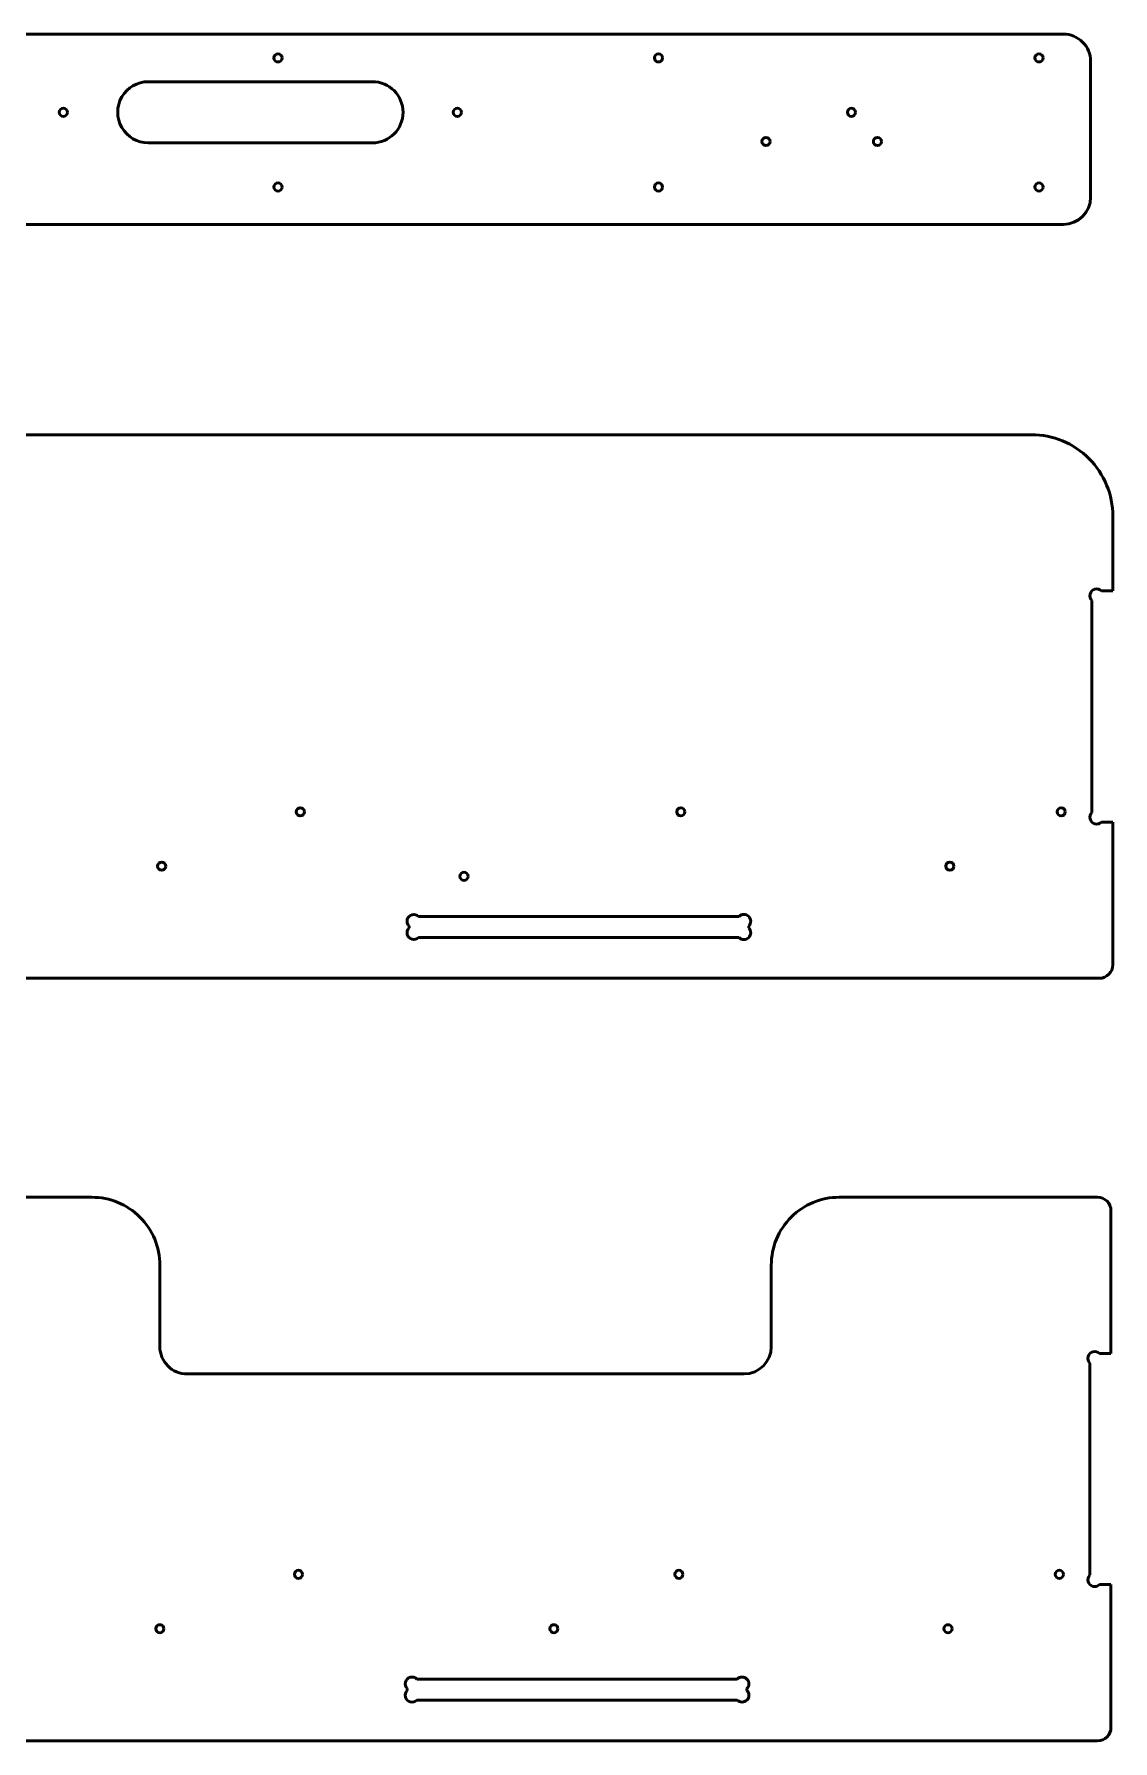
# Model space of a CAD drawing. Header units: millimetres. Extents: x -4457 to 5436, y 521 to 6420.
# Drawn here: x 4629 to 5423, y 1573 to 2828 of the extents above; entities that cross this region are included whole.
import ezdxf

# ---------------------------------------------------------------- set-up
doc = ezdxf.new("R2010")
doc.units = ezdxf.units.MM
doc.header["$MEASUREMENT"] = 0
doc.layers.add('layer 1', color=7, linetype='Continuous')

msp = doc.modelspace()

# ---------------------------------------------------------------- linework, layer by layer
at = {"layer": 'layer 1', "lineweight": 50}
for points in [[(5386.4548, 2828.423), (5386.4548, 2828.423), (3390.4548, 2828.423), (3390.4548, 2828.423)], [(5406.4548, 2708.423), (5406.4548, 2708.423), (5406.4548, 2808.423), (5406.4548, 2808.423)], [(4712.9548, 2793.423), (4712.9548, 2793.423), (4877.9548, 2793.423), (4877.9548, 2793.423)], [(4877.9548, 2748.423), (4877.9548, 2748.423), (4712.9548, 2748.423), (4712.9548, 2748.423)], [(5386.4548, 2688.423), (5397.5004, 2688.423), (5406.4547, 2697.3772), (5406.4548, 2708.4229)], [(4369.6181, 2688.423), (4369.6181, 2688.423), (5386.4548, 2688.423), (5386.4548, 2688.423)], [(3444.8647, 2533.6875), (3444.8647, 2533.6875), (5362.8647, 2533.6875), (5362.8647, 2533.6875)], [(5422.8647, 2473.6875), (5422.8647, 2473.6875), (5422.8647, 2418.6875), (5422.8647, 2418.6875)], [(5407.3647, 2255.7586), (5407.3647, 2255.7586), (5407.3647, 2411.6164), (5407.3647, 2411.6164)], [(5414.4358, 2418.6875), (5414.4358, 2418.6875), (5422.8647, 2418.6875), (5422.8647, 2418.6875)], [(5422.8647, 2248.6875), (5422.8647, 2248.6875), (5414.4358, 2248.6875), (5414.4358, 2248.6875)], [(5422.8647, 2248.6875), (5422.8647, 2248.6875), (5422.8647, 2143.6875), (5422.8647, 2143.6875)], [(4911.9358, 2179.1875), (4911.9358, 2179.1875), (5147.7937, 2179.1875), (5147.7937, 2179.1875)], [(4904.8647, 2170.7586), (4904.8647, 2170.7586), (4904.8647, 2172.1164), (4904.8647, 2172.1164)], [(5147.7937, 2163.6875), (5147.7937, 2163.6875), (4911.9358, 2163.6875), (4911.9358, 2163.6875)], [(5154.8647, 2172.1164), (5154.8647, 2172.1164), (5154.8647, 2170.7586), (5154.8647, 2170.7586)], [(5412.8647, 2133.6875), (5418.3875, 2133.6875), (5422.8647, 2138.1646), (5422.8647, 2143.6875)], [(5412.8647, 2133.6875), (5412.8647, 2133.6875), (3394.8647, 2133.6875), (3394.8647, 2133.6875)], [(3393.4838, 1972.5838), (3393.4838, 1972.5838), (4671.4838, 1972.5838), (4671.4838, 1972.5838)], [(5221.4838, 1972.5838), (5221.4838, 1972.5838), (5411.4838, 1972.5838), (5411.4838, 1972.5838)], [(5421.4838, 1962.5838), (5421.4838, 1962.5838), (5421.4838, 1857.5838), (5421.4838, 1857.5838)], [(4721.4838, 1862.5838), (4721.4838, 1862.5838), (4721.4838, 1922.5838), (4721.4838, 1922.5838)], [(5171.4838, 1922.5838), (5171.4838, 1922.5838), (5171.4838, 1862.5838), (5171.4838, 1862.5838)], [(5151.4838, 1842.5838), (5162.5295, 1842.5838), (5171.4838, 1851.538), (5171.4838, 1862.5837)], [(5405.9838, 1694.6549), (5405.9838, 1694.6549), (5405.9838, 1850.5127), (5405.9838, 1850.5127)], [(5413.0549, 1857.5838), (5413.0549, 1857.5838), (5421.4838, 1857.5838), (5421.4838, 1857.5838)], [(5151.4838, 1842.5838), (5151.4838, 1842.5838), (4741.4838, 1842.5838), (4741.4838, 1842.5838)], [(5421.4838, 1687.5838), (5421.4838, 1687.5838), (5413.0549, 1687.5838), (5413.0549, 1687.5838)], [(5421.4838, 1687.5838), (5421.4838, 1687.5838), (5421.4838, 1582.5838), (5421.4838, 1582.5838)], [(4903.4838, 1609.6549), (4903.4838, 1609.6549), (4903.4838, 1611.0127), (4903.4838, 1611.0127)], [(4910.5549, 1618.0838), (4910.5549, 1618.0838), (5146.4128, 1618.0838), (5146.4128, 1618.0838)], [(5153.4838, 1611.0127), (5153.4838, 1611.0127), (5153.4838, 1609.6549), (5153.4838, 1609.6549)], [(5146.4128, 1602.5838), (5146.4128, 1602.5838), (4910.5549, 1602.5838), (4910.5549, 1602.5838)], [(5411.4838, 1572.5838), (5417.0067, 1572.5838), (5421.4838, 1577.0609), (5421.4838, 1582.5838)], [(5411.4838, 1572.5838), (5411.4838, 1572.5838), (3393.4838, 1572.5838), (3393.4838, 1572.5838)]]:
    msp.add_open_spline(points, degree=3, dxfattribs=at)
for points, knots in [([(5406.4548, 2808.423), (5406.4548, 2813.7273), (5404.3476, 2818.8144), (5400.5969, 2822.5651), (5400.5969, 2822.5651), (5396.8462, 2826.3159), (5391.7591, 2828.423), (5386.4548, 2828.423)], [0, 0, 0, 0, 0.333333333, 0.333333333, 0.333333333, 0.333333333, 1, 1, 1, 1]), ([(4811.4548, 2810.923), (4811.4548, 2812.5799), (4810.1116, 2813.923), (4808.4548, 2813.923), (4808.4548, 2813.923), (4806.7979, 2813.923), (4805.4548, 2812.5799), (4805.4548, 2810.923), (4805.4548, 2810.923), (4805.4548, 2809.2662), (4806.7979, 2807.923), (4808.4548, 2807.923), (4808.4548, 2807.923), (4810.1116, 2807.923), (4811.4548, 2809.2661), (4811.4548, 2810.923)], [0, 0, 0, 0, 0.2, 0.2, 0.2, 0.2, 0.4, 0.4, 0.4, 0.4, 0.6, 0.6, 0.6, 0.6, 1, 1, 1, 1]), ([(5091.4548, 2810.923), (5091.4548, 2812.5799), (5090.1116, 2813.923), (5088.4548, 2813.923), (5088.4548, 2813.923), (5086.7979, 2813.923), (5085.4548, 2812.5799), (5085.4548, 2810.923), (5085.4548, 2810.923), (5085.4548, 2809.2662), (5086.7979, 2807.923), (5088.4548, 2807.923), (5088.4548, 2807.923), (5090.1116, 2807.923), (5091.4548, 2809.2661), (5091.4548, 2810.923)], [0, 0, 0, 0, 0.2, 0.2, 0.2, 0.2, 0.4, 0.4, 0.4, 0.4, 0.6, 0.6, 0.6, 0.6, 1, 1, 1, 1]), ([(5371.4548, 2810.923), (5371.4548, 2812.5799), (5370.1116, 2813.923), (5368.4548, 2813.923), (5368.4548, 2813.923), (5366.7979, 2813.923), (5365.4548, 2812.5799), (5365.4548, 2810.923), (5365.4548, 2810.923), (5365.4548, 2809.2662), (5366.7979, 2807.923), (5368.4548, 2807.923), (5368.4548, 2807.923), (5370.1116, 2807.923), (5371.4548, 2809.2661), (5371.4548, 2810.923)], [0, 0, 0, 0, 0.2, 0.2, 0.2, 0.2, 0.4, 0.4, 0.4, 0.4, 0.6, 0.6, 0.6, 0.6, 1, 1, 1, 1]), ([(4712.9548, 2793.423), (4704.9163, 2793.423), (4697.4884, 2789.1345), (4693.4692, 2782.173), (4693.4692, 2782.173), (4689.45, 2775.2115), (4689.45, 2766.6345), (4693.4692, 2759.673), (4693.4692, 2759.673), (4697.4884, 2752.7115), (4704.9163, 2748.423), (4712.9548, 2748.423)], [0, 0, 0, 0, 0.25, 0.25, 0.25, 0.25, 0.5, 0.5, 0.5, 0.5, 1, 1, 1, 1]), ([(4877.9548, 2748.423), (4890.3811, 2748.423), (4900.4547, 2758.4966), (4900.4548, 2770.9229), (4900.4548, 2770.9229), (4900.4548, 2783.3493), (4890.3813, 2793.4229), (4877.9549, 2793.423)], [0, 0, 0, 0, 0.333333333, 0.333333333, 0.333333333, 0.333333333, 1, 1, 1, 1]), ([(4653.4548, 2770.923), (4653.4548, 2772.5799), (4652.1116, 2773.923), (4650.4548, 2773.923), (4650.4548, 2773.923), (4648.7979, 2773.923), (4647.4548, 2772.5799), (4647.4548, 2770.923), (4647.4548, 2770.923), (4647.4548, 2769.2662), (4648.7979, 2767.923), (4650.4548, 2767.923), (4650.4548, 2767.923), (4652.1116, 2767.923), (4653.4548, 2769.2661), (4653.4548, 2770.923)], [0, 0, 0, 0, 0.2, 0.2, 0.2, 0.2, 0.4, 0.4, 0.4, 0.4, 0.6, 0.6, 0.6, 0.6, 1, 1, 1, 1]), ([(4943.4548, 2770.923), (4943.4548, 2772.5799), (4942.1116, 2773.923), (4940.4548, 2773.923), (4940.4548, 2773.923), (4938.7979, 2773.923), (4937.4548, 2772.5799), (4937.4548, 2770.923), (4937.4548, 2770.923), (4937.4548, 2769.2662), (4938.7979, 2767.923), (4940.4548, 2767.923), (4940.4548, 2767.923), (4942.1116, 2767.923), (4943.4548, 2769.2661), (4943.4548, 2770.923)], [0, 0, 0, 0, 0.2, 0.2, 0.2, 0.2, 0.4, 0.4, 0.4, 0.4, 0.6, 0.6, 0.6, 0.6, 1, 1, 1, 1]), ([(5233.4548, 2770.923), (5233.4548, 2772.5799), (5232.1116, 2773.923), (5230.4548, 2773.923), (5230.4548, 2773.923), (5228.7979, 2773.923), (5227.4548, 2772.5799), (5227.4548, 2770.923), (5227.4548, 2770.923), (5227.4548, 2769.2662), (5228.7979, 2767.923), (5230.4548, 2767.923), (5230.4548, 2767.923), (5232.1116, 2767.923), (5233.4548, 2769.2661), (5233.4548, 2770.923)], [0, 0, 0, 0, 0.2, 0.2, 0.2, 0.2, 0.4, 0.4, 0.4, 0.4, 0.6, 0.6, 0.6, 0.6, 1, 1, 1, 1]), ([(5170.5546, 2749.4352), (5170.5546, 2751.0921), (5169.2115, 2752.4352), (5167.5546, 2752.4352), (5167.5546, 2752.4352), (5165.8978, 2752.4352), (5164.5546, 2751.0921), (5164.5546, 2749.4352), (5164.5546, 2749.4352), (5164.5546, 2747.7784), (5165.8978, 2746.4352), (5167.5546, 2746.4352), (5167.5546, 2746.4352), (5169.2115, 2746.4352), (5170.5546, 2747.7783), (5170.5546, 2749.4352)], [0, 0, 0, 0, 0.2, 0.2, 0.2, 0.2, 0.4, 0.4, 0.4, 0.4, 0.6, 0.6, 0.6, 0.6, 1, 1, 1, 1]), ([(5252.579, 2749.4352), (5252.579, 2751.0921), (5251.2359, 2752.4352), (5249.579, 2752.4352), (5249.579, 2752.4352), (5247.9222, 2752.4352), (5246.579, 2751.0921), (5246.579, 2749.4352), (5246.579, 2749.4352), (5246.579, 2747.7784), (5247.9222, 2746.4352), (5249.579, 2746.4352), (5249.579, 2746.4352), (5251.2359, 2746.4352), (5252.579, 2747.7783), (5252.579, 2749.4352)], [0, 0, 0, 0, 0.2, 0.2, 0.2, 0.2, 0.4, 0.4, 0.4, 0.4, 0.6, 0.6, 0.6, 0.6, 1, 1, 1, 1]), ([(4811.4548, 2715.923), (4811.4548, 2717.5799), (4810.1116, 2718.923), (4808.4548, 2718.923), (4808.4548, 2718.923), (4806.7979, 2718.923), (4805.4548, 2717.5799), (4805.4548, 2715.923), (4805.4548, 2715.923), (4805.4548, 2714.2662), (4806.7979, 2712.923), (4808.4548, 2712.923), (4808.4548, 2712.923), (4810.1116, 2712.923), (4811.4548, 2714.2661), (4811.4548, 2715.923)], [0, 0, 0, 0, 0.2, 0.2, 0.2, 0.2, 0.4, 0.4, 0.4, 0.4, 0.6, 0.6, 0.6, 0.6, 1, 1, 1, 1]), ([(5091.4548, 2715.923), (5091.4548, 2717.5799), (5090.1116, 2718.923), (5088.4548, 2718.923), (5088.4548, 2718.923), (5086.7979, 2718.923), (5085.4548, 2717.5799), (5085.4548, 2715.923), (5085.4548, 2715.923), (5085.4548, 2714.2662), (5086.7979, 2712.923), (5088.4548, 2712.923), (5088.4548, 2712.923), (5090.1116, 2712.923), (5091.4548, 2714.2661), (5091.4548, 2715.923)], [0, 0, 0, 0, 0.2, 0.2, 0.2, 0.2, 0.4, 0.4, 0.4, 0.4, 0.6, 0.6, 0.6, 0.6, 1, 1, 1, 1]), ([(5371.4548, 2715.923), (5371.4548, 2717.5799), (5370.1116, 2718.923), (5368.4548, 2718.923), (5368.4548, 2718.923), (5366.7979, 2718.923), (5365.4548, 2717.5799), (5365.4548, 2715.923), (5365.4548, 2715.923), (5365.4548, 2714.2662), (5366.7979, 2712.923), (5368.4548, 2712.923), (5368.4548, 2712.923), (5370.1116, 2712.923), (5371.4548, 2714.2661), (5371.4548, 2715.923)], [0, 0, 0, 0, 0.2, 0.2, 0.2, 0.2, 0.4, 0.4, 0.4, 0.4, 0.6, 0.6, 0.6, 0.6, 1, 1, 1, 1]), ([(5422.8647, 2473.6875), (5422.8647, 2489.6005), (5416.5433, 2504.8617), (5405.2911, 2516.1139), (5405.2911, 2516.1139), (5394.0389, 2527.3661), (5378.7777, 2533.6875), (5362.8647, 2533.6875)], [0, 0, 0, 0, 0.333333333, 0.333333333, 0.333333333, 0.333333333, 1, 1, 1, 1]), ([(5414.4358, 2418.6875), (5413.1727, 2419.9506), (5411.3316, 2420.4439), (5409.6062, 2419.9816), (5409.6062, 2419.9816), (5407.8807, 2419.5193), (5406.533, 2418.1715), (5406.0706, 2416.4461), (5406.0706, 2416.4461), (5405.6083, 2414.7206), (5406.1016, 2412.8796), (5407.3647, 2411.6164)], [0, 0, 0, 0, 0.25, 0.25, 0.25, 0.25, 0.5, 0.5, 0.5, 0.5, 1, 1, 1, 1]), ([(4827.8647, 2256.1875), (4827.8647, 2257.8444), (4826.5216, 2259.1875), (4824.8647, 2259.1875), (4824.8647, 2259.1875), (4823.2079, 2259.1875), (4821.8647, 2257.8444), (4821.8647, 2256.1875), (4821.8647, 2256.1875), (4821.8647, 2254.5307), (4823.2079, 2253.1875), (4824.8647, 2253.1875), (4824.8647, 2253.1875), (4826.5216, 2253.1875), (4827.8647, 2254.5306), (4827.8647, 2256.1875)], [0, 0, 0, 0, 0.2, 0.2, 0.2, 0.2, 0.4, 0.4, 0.4, 0.4, 0.6, 0.6, 0.6, 0.6, 1, 1, 1, 1]), ([(5107.8647, 2256.1875), (5107.8647, 2257.8444), (5106.5216, 2259.1875), (5104.8647, 2259.1875), (5104.8647, 2259.1875), (5103.2079, 2259.1875), (5101.8647, 2257.8444), (5101.8647, 2256.1875), (5101.8647, 2256.1875), (5101.8647, 2254.5307), (5103.2079, 2253.1875), (5104.8647, 2253.1875), (5104.8647, 2253.1875), (5106.5216, 2253.1875), (5107.8647, 2254.5306), (5107.8647, 2256.1875)], [0, 0, 0, 0, 0.2, 0.2, 0.2, 0.2, 0.4, 0.4, 0.4, 0.4, 0.6, 0.6, 0.6, 0.6, 1, 1, 1, 1]), ([(5387.8647, 2256.1875), (5387.8647, 2257.8444), (5386.5216, 2259.1875), (5384.8647, 2259.1875), (5384.8647, 2259.1875), (5383.2079, 2259.1875), (5381.8647, 2257.8444), (5381.8647, 2256.1875), (5381.8647, 2256.1875), (5381.8647, 2254.5307), (5383.2079, 2253.1875), (5384.8647, 2253.1875), (5384.8647, 2253.1875), (5386.5216, 2253.1875), (5387.8647, 2254.5306), (5387.8647, 2256.1875)], [0, 0, 0, 0, 0.2, 0.2, 0.2, 0.2, 0.4, 0.4, 0.4, 0.4, 0.6, 0.6, 0.6, 0.6, 1, 1, 1, 1]), ([(5407.3647, 2255.7586), (5406.1016, 2254.4954), (5405.6083, 2252.6544), (5406.0706, 2250.9289), (5406.0706, 2250.9289), (5406.533, 2249.2035), (5407.8807, 2247.8557), (5409.6062, 2247.3934), (5409.6062, 2247.3934), (5411.3316, 2246.9311), (5413.1727, 2247.4244), (5414.4358, 2248.6875)], [0, 0, 0, 0, 0.25, 0.25, 0.25, 0.25, 0.5, 0.5, 0.5, 0.5, 1, 1, 1, 1]), ([(4725.8647, 2216.1875), (4725.8647, 2217.8444), (4724.5216, 2219.1875), (4722.8647, 2219.1875), (4722.8647, 2219.1875), (4721.2079, 2219.1875), (4719.8647, 2217.8444), (4719.8647, 2216.1875), (4719.8647, 2216.1875), (4719.8647, 2214.5307), (4721.2079, 2213.1875), (4722.8647, 2213.1875), (4722.8647, 2213.1875), (4724.5216, 2213.1875), (4725.8647, 2214.5306), (4725.8647, 2216.1875)], [0, 0, 0, 0, 0.2, 0.2, 0.2, 0.2, 0.4, 0.4, 0.4, 0.4, 0.6, 0.6, 0.6, 0.6, 1, 1, 1, 1]), ([(4948.3362, 2208.6875), (4948.3362, 2210.3444), (4946.993, 2211.6875), (4945.3362, 2211.6875), (4945.3362, 2211.6875), (4943.6793, 2211.6875), (4942.3362, 2210.3444), (4942.3362, 2208.6875), (4942.3362, 2208.6875), (4942.3362, 2207.0307), (4943.6793, 2205.6875), (4945.3361, 2205.6875), (4945.3361, 2205.6875), (4946.993, 2205.6875), (4948.3362, 2207.0306), (4948.3362, 2208.6875)], [0, 0, 0, 0, 0.2, 0.2, 0.2, 0.2, 0.4, 0.4, 0.4, 0.4, 0.6, 0.6, 0.6, 0.6, 1, 1, 1, 1]), ([(5305.8647, 2216.1875), (5305.8647, 2217.8444), (5304.5216, 2219.1875), (5302.8647, 2219.1875), (5302.8647, 2219.1875), (5301.2079, 2219.1875), (5299.8647, 2217.8444), (5299.8647, 2216.1875), (5299.8647, 2216.1875), (5299.8647, 2214.5307), (5301.2079, 2213.1875), (5302.8647, 2213.1875), (5302.8647, 2213.1875), (5304.5216, 2213.1875), (5305.8647, 2214.5306), (5305.8647, 2216.1875)], [0, 0, 0, 0, 0.2, 0.2, 0.2, 0.2, 0.4, 0.4, 0.4, 0.4, 0.6, 0.6, 0.6, 0.6, 1, 1, 1, 1]), ([(4911.9358, 2179.1875), (4910.6727, 2180.4506), (4908.8316, 2180.9439), (4907.1062, 2180.4816), (4907.1062, 2180.4816), (4905.3807, 2180.0193), (4904.033, 2178.6715), (4903.5706, 2176.9461), (4903.5706, 2176.9461), (4903.1083, 2175.2206), (4903.6016, 2173.3796), (4904.8647, 2172.1164)], [0, 0, 0, 0, 0.25, 0.25, 0.25, 0.25, 0.5, 0.5, 0.5, 0.5, 1, 1, 1, 1]), ([(5154.8647, 2172.1164), (5156.8173, 2174.0691), (5156.8173, 2177.2349), (5154.8647, 2179.1875), (5154.8647, 2179.1875), (5152.9121, 2181.1401), (5149.7463, 2181.1401), (5147.7937, 2179.1875)], [0, 0, 0, 0, 0.333333333, 0.333333333, 0.333333333, 0.333333333, 1, 1, 1, 1]), ([(4904.8647, 2170.7586), (4903.6016, 2169.4954), (4903.1083, 2167.6544), (4903.5706, 2165.9289), (4903.5706, 2165.9289), (4904.033, 2164.2035), (4905.3807, 2162.8557), (4907.1062, 2162.3934), (4907.1062, 2162.3934), (4908.8316, 2161.9311), (4910.6727, 2162.4244), (4911.9358, 2163.6875)], [0, 0, 0, 0, 0.25, 0.25, 0.25, 0.25, 0.5, 0.5, 0.5, 0.5, 1, 1, 1, 1]), ([(5147.7937, 2163.6875), (5149.7463, 2161.7349), (5152.9121, 2161.7349), (5154.8647, 2163.6875), (5154.8647, 2163.6875), (5156.8173, 2165.6401), (5156.8173, 2168.8059), (5154.8647, 2170.7586)], [0, 0, 0, 0, 0.333333333, 0.333333333, 0.333333333, 0.333333333, 1, 1, 1, 1]), ([(4721.4838, 1922.5838), (4721.4838, 1935.8446), (4716.216, 1948.5623), (4706.8392, 1957.9391), (4706.8392, 1957.9391), (4697.4624, 1967.316), (4684.7447, 1972.5838), (4671.4838, 1972.5838)], [0, 0, 0, 0, 0.333333333, 0.333333333, 0.333333333, 0.333333333, 1, 1, 1, 1]), ([(5221.4838, 1972.5838), (5208.223, 1972.5838), (5195.5053, 1967.316), (5186.1285, 1957.9391), (5186.1285, 1957.9391), (5176.7517, 1948.5623), (5171.4838, 1935.8446), (5171.4838, 1922.5838)], [0, 0, 0, 0, 0.333333333, 0.333333333, 0.333333333, 0.333333333, 1, 1, 1, 1]), ([(5421.4838, 1962.5838), (5421.4838, 1965.236), (5420.4303, 1967.7795), (5418.5549, 1969.6549), (5418.5549, 1969.6549), (5416.6795, 1971.5302), (5414.136, 1972.5838), (5411.4838, 1972.5838)], [0, 0, 0, 0, 0.333333333, 0.333333333, 0.333333333, 0.333333333, 1, 1, 1, 1]), ([(4721.4838, 1862.5838), (4721.4838, 1857.2795), (4723.591, 1852.1924), (4727.3417, 1848.4417), (4727.3417, 1848.4417), (4731.0924, 1844.6909), (4736.1795, 1842.5838), (4741.4838, 1842.5838)], [0, 0, 0, 0, 0.333333333, 0.333333333, 0.333333333, 0.333333333, 1, 1, 1, 1]), ([(5413.0549, 1857.5838), (5411.7918, 1858.8469), (5409.9507, 1859.3402), (5408.2253, 1858.8779), (5408.2253, 1858.8779), (5406.4998, 1858.4156), (5405.1521, 1857.0678), (5404.6897, 1855.3424), (5404.6897, 1855.3424), (5404.2274, 1853.6169), (5404.7207, 1851.7759), (5405.9838, 1850.5127)], [0, 0, 0, 0, 0.25, 0.25, 0.25, 0.25, 0.5, 0.5, 0.5, 0.5, 1, 1, 1, 1]), ([(4826.4838, 1695.0838), (4826.4838, 1696.7407), (4825.1407, 1698.0838), (4823.4838, 1698.0838), (4823.4838, 1698.0838), (4821.827, 1698.0838), (4820.4838, 1696.7407), (4820.4838, 1695.0838), (4820.4838, 1695.0838), (4820.4838, 1693.427), (4821.827, 1692.0838), (4823.4838, 1692.0838), (4823.4838, 1692.0838), (4825.1407, 1692.0838), (4826.4838, 1693.4269), (4826.4838, 1695.0838)], [0, 0, 0, 0, 0.2, 0.2, 0.2, 0.2, 0.4, 0.4, 0.4, 0.4, 0.6, 0.6, 0.6, 0.6, 1, 1, 1, 1]), ([(5106.4838, 1695.0838), (5106.4838, 1696.7407), (5105.1407, 1698.0838), (5103.4838, 1698.0838), (5103.4838, 1698.0838), (5101.827, 1698.0838), (5100.4838, 1696.7407), (5100.4838, 1695.0838), (5100.4838, 1695.0838), (5100.4838, 1693.427), (5101.827, 1692.0838), (5103.4838, 1692.0838), (5103.4838, 1692.0838), (5105.1407, 1692.0838), (5106.4838, 1693.4269), (5106.4838, 1695.0838)], [0, 0, 0, 0, 0.2, 0.2, 0.2, 0.2, 0.4, 0.4, 0.4, 0.4, 0.6, 0.6, 0.6, 0.6, 1, 1, 1, 1]), ([(5386.4838, 1695.0838), (5386.4838, 1696.7407), (5385.1407, 1698.0838), (5383.4838, 1698.0838), (5383.4838, 1698.0838), (5381.827, 1698.0838), (5380.4838, 1696.7407), (5380.4838, 1695.0838), (5380.4838, 1695.0838), (5380.4838, 1693.427), (5381.827, 1692.0838), (5383.4838, 1692.0838), (5383.4838, 1692.0838), (5385.1407, 1692.0838), (5386.4838, 1693.4269), (5386.4838, 1695.0838)], [0, 0, 0, 0, 0.2, 0.2, 0.2, 0.2, 0.4, 0.4, 0.4, 0.4, 0.6, 0.6, 0.6, 0.6, 1, 1, 1, 1]), ([(5405.9838, 1694.6549), (5404.7207, 1693.3917), (5404.2274, 1691.5507), (5404.6897, 1689.8252), (5404.6897, 1689.8252), (5405.1521, 1688.0998), (5406.4998, 1686.752), (5408.2253, 1686.2897), (5408.2253, 1686.2897), (5409.9507, 1685.8274), (5411.7918, 1686.3207), (5413.0549, 1687.5838)], [0, 0, 0, 0, 0.25, 0.25, 0.25, 0.25, 0.5, 0.5, 0.5, 0.5, 1, 1, 1, 1]), ([(4724.4838, 1655.0838), (4724.4838, 1656.7407), (4723.1407, 1658.0838), (4721.4838, 1658.0838), (4721.4838, 1658.0838), (4719.827, 1658.0838), (4718.4838, 1656.7407), (4718.4838, 1655.0838), (4718.4838, 1655.0838), (4718.4838, 1653.427), (4719.827, 1652.0838), (4721.4838, 1652.0838), (4721.4838, 1652.0838), (4723.1407, 1652.0838), (4724.4838, 1653.4269), (4724.4838, 1655.0838)], [0, 0, 0, 0, 0.2, 0.2, 0.2, 0.2, 0.4, 0.4, 0.4, 0.4, 0.6, 0.6, 0.6, 0.6, 1, 1, 1, 1]), ([(5014.4838, 1655.0838), (5014.4838, 1656.7407), (5013.1407, 1658.0838), (5011.4838, 1658.0838), (5011.4838, 1658.0838), (5009.827, 1658.0838), (5008.4838, 1656.7407), (5008.4838, 1655.0838), (5008.4838, 1655.0838), (5008.4838, 1653.427), (5009.827, 1652.0838), (5011.4838, 1652.0838), (5011.4838, 1652.0838), (5013.1407, 1652.0838), (5014.4838, 1653.4269), (5014.4838, 1655.0838)], [0, 0, 0, 0, 0.2, 0.2, 0.2, 0.2, 0.4, 0.4, 0.4, 0.4, 0.6, 0.6, 0.6, 0.6, 1, 1, 1, 1]), ([(5304.4838, 1655.0838), (5304.4838, 1656.7407), (5303.1407, 1658.0838), (5301.4838, 1658.0838), (5301.4838, 1658.0838), (5299.827, 1658.0838), (5298.4838, 1656.7407), (5298.4838, 1655.0838), (5298.4838, 1655.0838), (5298.4838, 1653.427), (5299.827, 1652.0838), (5301.4838, 1652.0838), (5301.4838, 1652.0838), (5303.1407, 1652.0838), (5304.4838, 1653.4269), (5304.4838, 1655.0838)], [0, 0, 0, 0, 0.2, 0.2, 0.2, 0.2, 0.4, 0.4, 0.4, 0.4, 0.6, 0.6, 0.6, 0.6, 1, 1, 1, 1]), ([(5153.4838, 1611.0127), (5155.4365, 1612.9654), (5155.4365, 1616.1312), (5153.4838, 1618.0838), (5153.4838, 1618.0838), (5151.5312, 1620.0364), (5148.3654, 1620.0364), (5146.4128, 1618.0838)], [0, 0, 0, 0, 0.333333333, 0.333333333, 0.333333333, 0.333333333, 1, 1, 1, 1]), ([(4910.5549, 1618.0838), (4909.2918, 1619.3469), (4907.4507, 1619.8402), (4905.7253, 1619.3779), (4905.7253, 1619.3779), (4903.9998, 1618.9156), (4902.6521, 1617.5678), (4902.1897, 1615.8424), (4902.1897, 1615.8424), (4901.7274, 1614.1169), (4902.2207, 1612.2759), (4903.4838, 1611.0127)], [0, 0, 0, 0, 0.25, 0.25, 0.25, 0.25, 0.5, 0.5, 0.5, 0.5, 1, 1, 1, 1]), ([(4903.4838, 1609.6549), (4902.2207, 1608.3917), (4901.7274, 1606.5507), (4902.1897, 1604.8252), (4902.1897, 1604.8252), (4902.6521, 1603.0998), (4903.9998, 1601.752), (4905.7253, 1601.2897), (4905.7253, 1601.2897), (4907.4507, 1600.8274), (4909.2918, 1601.3207), (4910.5549, 1602.5838)], [0, 0, 0, 0, 0.25, 0.25, 0.25, 0.25, 0.5, 0.5, 0.5, 0.5, 1, 1, 1, 1]), ([(5146.4128, 1602.5838), (5148.3654, 1600.6312), (5151.5312, 1600.6312), (5153.4838, 1602.5838), (5153.4838, 1602.5838), (5155.4364, 1604.5364), (5155.4365, 1607.7022), (5153.4839, 1609.6549)], [0, 0, 0, 0, 0.333333333, 0.333333333, 0.333333333, 0.333333333, 1, 1, 1, 1])]:
    msp.add_open_spline(points, degree=3, knots=knots, dxfattribs=at)

doc.saveas('drawing.dxf')
